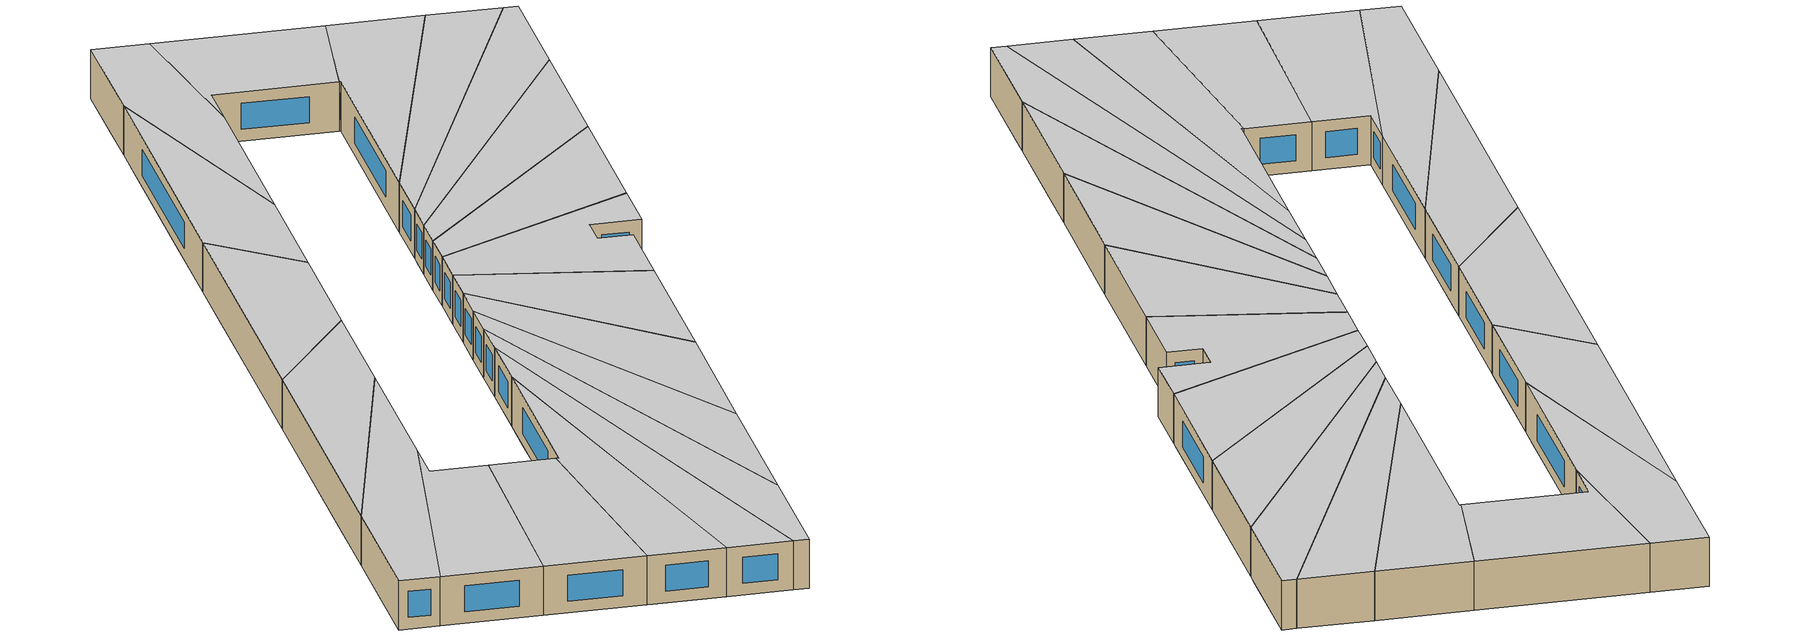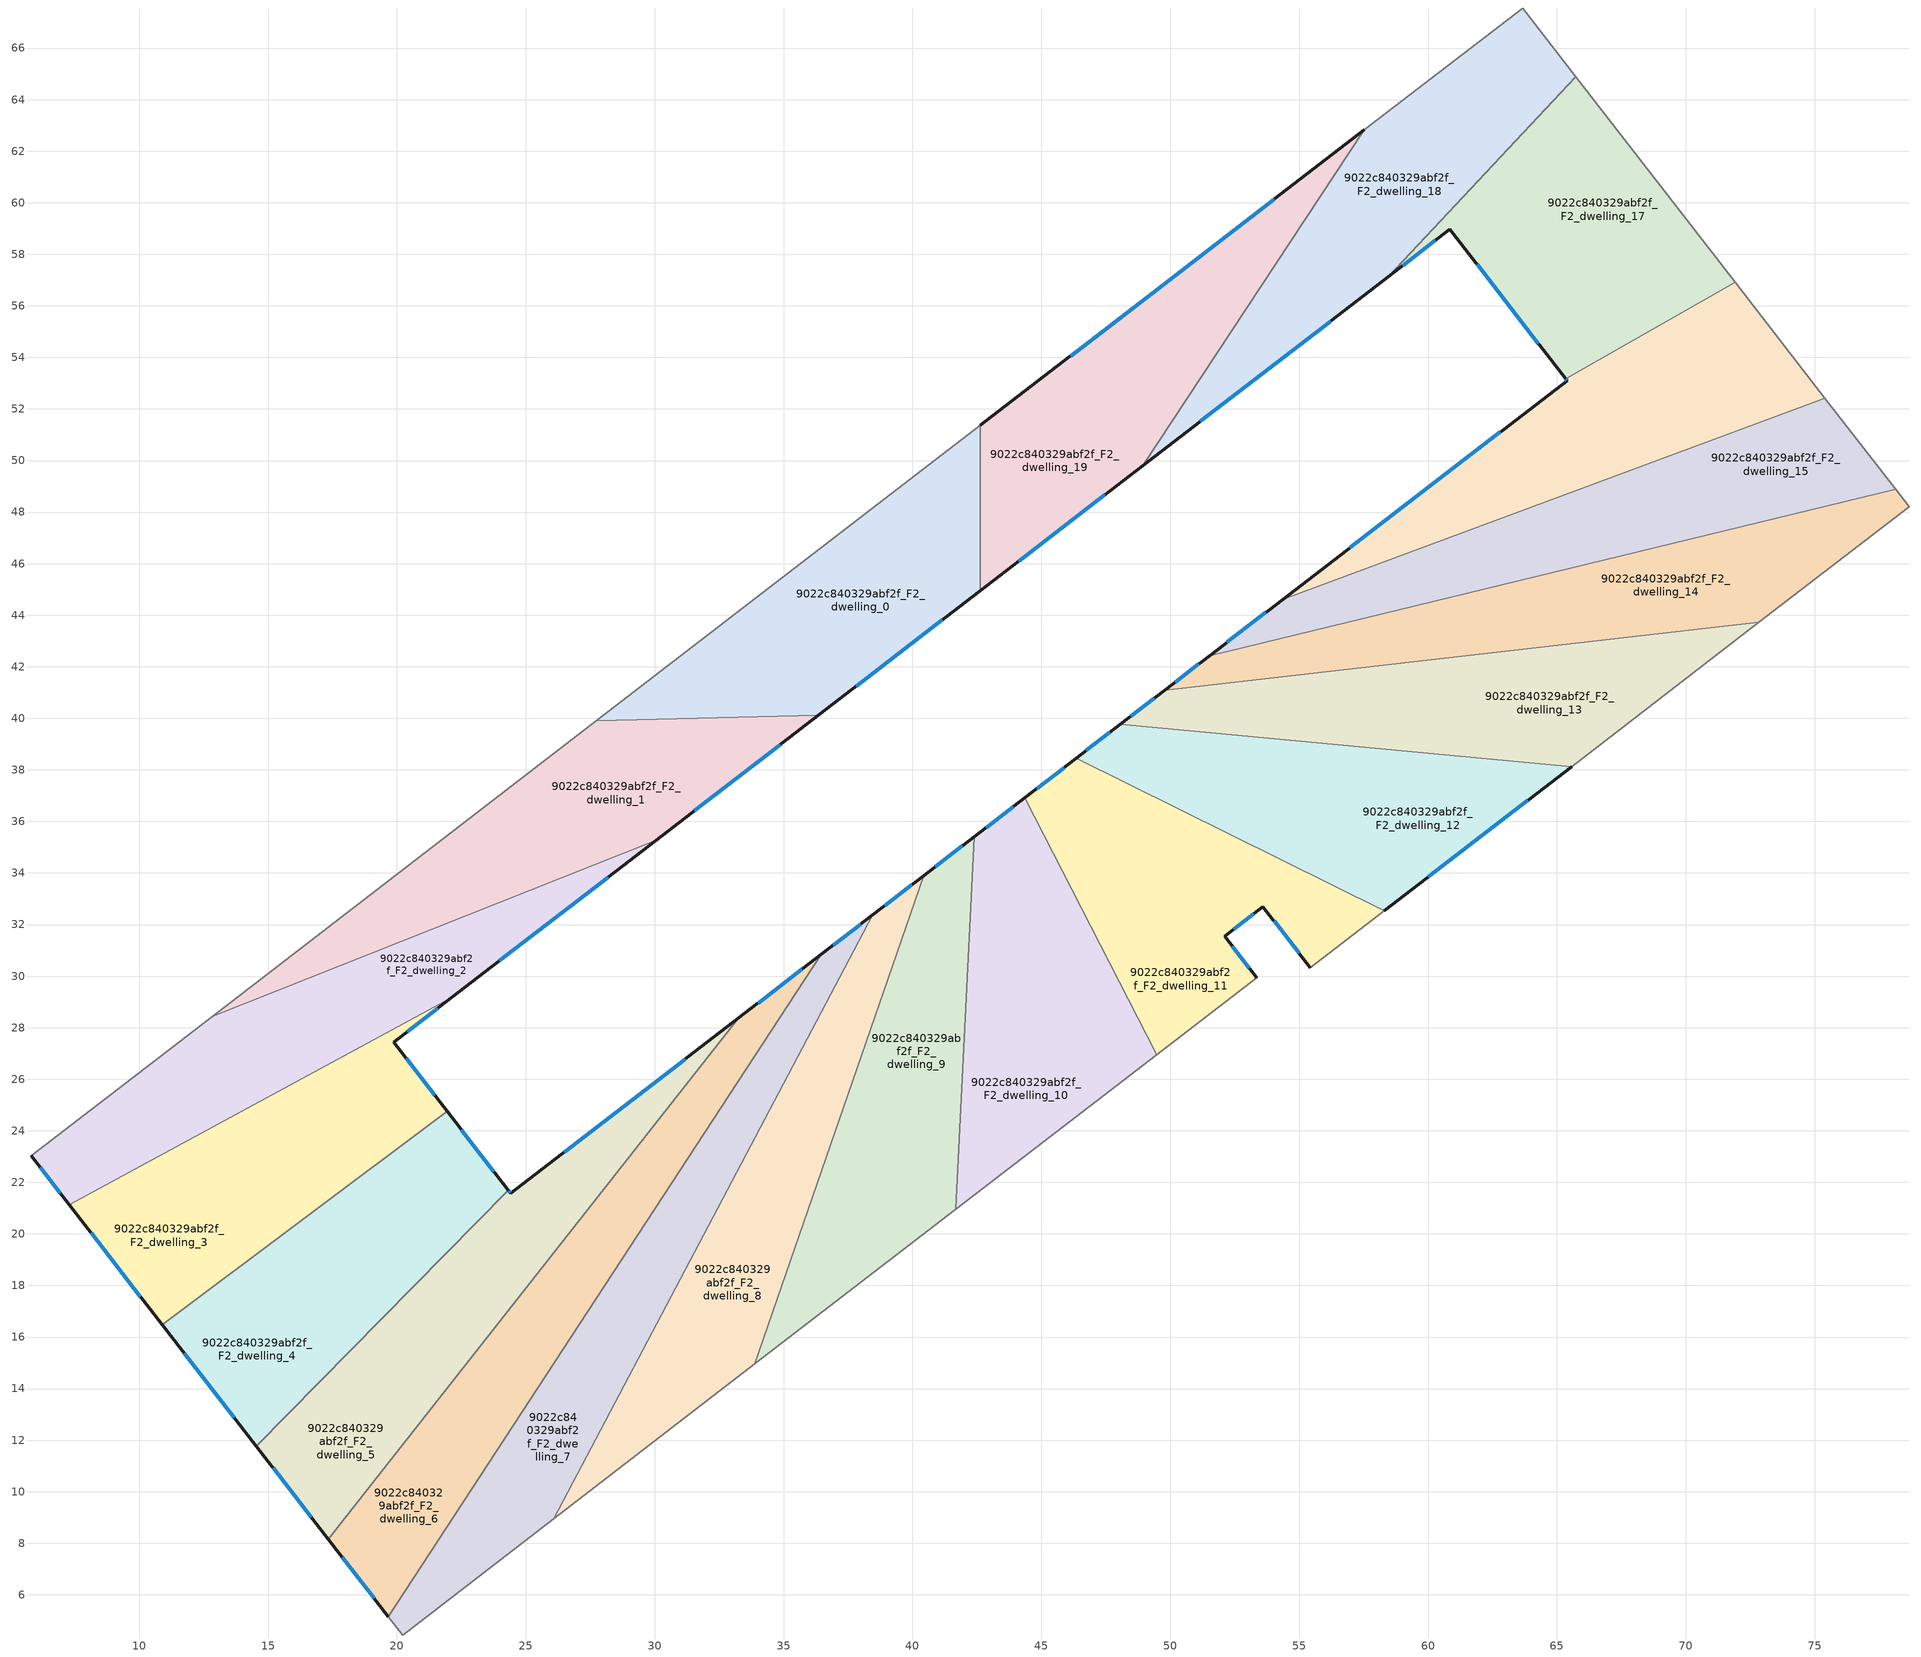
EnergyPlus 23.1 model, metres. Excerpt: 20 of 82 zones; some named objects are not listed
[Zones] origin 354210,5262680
9022c840329abf2f_F2_dwelling_0
 floor to 9022c840329abf2f_F1_dwelling_16 (EU_floor_Construction): 39.69,49.09 42.64,45.26 42.64,44.96 36.34,40.11 34.62,40.07 32.15,43.29 z6
 floor to 9022c840329abf2f_F1_dwelling_17 (EU_floor_Construction): 42.64,51.36 42.64,45.26 39.69,49.09 z6
 floor to 9022c840329abf2f_F1_dwelling_15 (EU_floor_Construction): 32.15,43.29 34.62,40.07 27.74,39.9 z6
 wall outside (EU_wall_Construction): 36.34,40.11 42.64,44.96 z6:9
 wall to 9022c840329abf2f_F2_dwelling_1 (EU_wall_Construction): 27.74,39.9 36.34,40.11 z6:9
 wall adiabatic (EU_wall_Construction): 42.64,51.36 27.74,39.9 z6:9
 wall to 9022c840329abf2f_F2_dwelling_19 (EU_wall_Construction): 42.64,44.96 42.64,51.36 z6:9
 window (EU_Window_Construction): 37.82,41.25 41.16,43.82 z6.7:8.3
 ceiling to 9022c840329abf2f_F3_dwelling_0 (EU_floor_Construction): 42.64,44.96 42.64,51.36 27.74,39.9 36.34,40.11 z9
9022c840329abf2f_F2_dwelling_1
 floor to 9022c840329abf2f_F1_dwelling_15 (EU_floor_Construction): 34.62,40.07 35.24,39.26 30.05,35.27 27.18,34.13 24.6,37.48 27.74,39.9 z6
 floor to 9022c840329abf2f_F1_dwelling_16 (EU_floor_Construction): 36.34,40.11 35.24,39.26 34.62,40.07 z6
 floor to 9022c840329abf2f_F1_dwelling_14 (EU_floor_Construction): 24.6,37.48 27.18,34.13 17.99,30.48 17.07,31.68 z6
 floor to 9022c840329abf2f_F1_dwelling_13 (EU_floor_Construction): 17.07,31.68 17.99,30.48 13.31,28.62 13.23,28.73 z6
 floor to 9022c840329abf2f_F1_dwelling_12 (EU_floor_Construction): 13.23,28.73 13.31,28.62 12.85,28.43 z6
 wall outside (EU_wall_Construction): 30.05,35.27 36.34,40.11 z6:9
 wall to 9022c840329abf2f_F2_dwelling_2 (EU_wall_Construction): 12.85,28.43 30.05,35.27 z6:9
 wall adiabatic (EU_wall_Construction): 27.74,39.9 12.85,28.43 z6:9
 window (EU_Window_Construction): 31.53,36.41 34.87,38.98 z6.7:8.3
 ceiling to 9022c840329abf2f_F3_dwelling_1 (EU_floor_Construction): 30.05,35.27 36.34,40.11 27.74,39.9 12.85,28.43 z9
9022c840329abf2f_F2_dwelling_10
 floor to 9022c840329abf2f_F1_dwelling_4 (EU_floor_Construction): 42.24,32.24 47.49,25.42 42.03,21.23 41.72,21.64 z6
 floor to 9022c840329abf2f_F1_dwelling_5 (EU_floor_Construction): 45.32,35.06 49.48,26.96 47.49,25.42 42.24,32.24 42.26,32.71 z6
 floor to 9022c840329abf2f_F1_dwelling_3 (EU_floor_Construction): 41.72,21.64 42.03,21.23 41.68,20.96 z6; 44.36,36.92 45.32,35.06 42.26,32.71 42.4,35.4 z6
 wall outside (EU_wall_Construction): 44.36,36.92 42.4,35.4 z6:9
 wall to 9022c840329abf2f_F2_dwelling_11 (EU_wall_Construction): 49.48,26.96 44.36,36.92 z6:9
 wall adiabatic (EU_wall_Construction): 41.68,20.96 49.48,26.96 z6:9
 wall to 9022c840329abf2f_F2_dwelling_9 (EU_wall_Construction): 42.4,35.4 41.68,20.96 z6:9
 window (EU_Window_Construction): 43.9,36.56 42.86,35.76 z6.7:8.3
 ceiling to 9022c840329abf2f_F3_dwelling_10 (EU_floor_Construction): 49.48,26.96 44.36,36.92 42.4,35.4 41.68,20.96 z9
9022c840329abf2f_F2_dwelling_11
 floor to 9022c840329abf2f_F1_dwelling_5 (EU_floor_Construction): 52.1,31.55 53.35,29.94 49.48,26.96 45.32,35.06 47.47,36.72 51.7,31.23 z6
 floor to 9022c840329abf2f_F1_dwelling_3 (EU_floor_Construction): 48.39,37.43 45.32,35.06 44.36,36.92 46.34,38.44 z6
 floor to 9022c840329abf2f_F1_dwelling_6 (EU_floor_Construction): 58.3,32.54 55.43,30.33 53.6,32.7 51.7,31.23 47.47,36.72 48.39,37.43 z6
 wall outside (EU_wall_Construction): 53.35,29.94 52.1,31.55 53.6,32.7 55.43,30.33 / 46.34,38.44 44.36,36.92 z6:9
 wall adiabatic (EU_wall_Construction): 49.48,26.96 53.35,29.94 / 55.43,30.33 58.3,32.54 z6:9
 wall to 9022c840329abf2f_F2_dwelling_12 (EU_wall_Construction): 58.3,32.54 46.34,38.44 z6:9
 window (EU_Window_Construction): 52.46,31.82 53.25,32.43 / 53.06,30.31 52.4,31.17 / 45.88,38.08 44.83,37.28 / 54.03,32.14 55,30.89 z6.7:8.3
 ceiling to 9022c840329abf2f_F3_dwelling_11 (EU_floor_Construction): 55.43,30.33 58.3,32.54 46.34,38.44 44.36,36.92 49.48,26.96 53.35,29.94 52.1,31.55 53.6,32.7 z9
9022c840329abf2f_F2_dwelling_12
 floor adiabatic (EU_floor_Construction): 62.66,38.4 63.87,36.82 58.94,33.03 54.2,39.19 z6
 floor to 9022c840329abf2f_F1_dwelling_6 (EU_floor_Construction): 54.2,39.19 58.94,33.03 58.3,32.54 48.39,37.43 51.06,39.48 z6
 floor to 9022c840329abf2f_F1_dwelling_8 (EU_floor_Construction): 65.57,38.13 63.87,36.82 62.66,38.4 z6
 floor to 9022c840329abf2f_F1_dwelling_3 (EU_floor_Construction): 51.06,39.48 48.39,37.43 46.34,38.44 48.06,39.76 z6
 wall outside (EU_wall_Construction): 48.06,39.76 46.34,38.44 / 58.3,32.54 65.57,38.13 z6:9
 wall to 9022c840329abf2f_F2_dwelling_13 (EU_wall_Construction): 65.57,38.13 48.06,39.76 z6:9
 window (EU_Window_Construction): 47.66,39.45 46.75,38.75 / 60.01,33.85 63.86,36.82 z6.7:8.3
 ceiling to 9022c840329abf2f_F3_dwelling_12 (EU_floor_Construction): 65.57,38.13 48.06,39.76 46.34,38.44 58.3,32.54 z9
9022c840329abf2f_F2_dwelling_13
 floor to 9022c840329abf2f_F1_dwelling_8 (EU_floor_Construction): 66.93,43.04 68.8,40.61 65.57,38.13 62.66,38.4 59.71,42.22 z6
 floor to 9022c840329abf2f_F1_dwelling_9 (EU_floor_Construction): 72.83,43.72 68.8,40.61 66.93,43.04 z6
 floor to 9022c840329abf2f_F1_dwelling_19 (EU_floor_Construction): 53.73,41.54 51.97,40.18 51.15,41.24 z6
 floor to 9022c840329abf2f_F1_dwelling_6 (EU_floor_Construction): 52.89,40.89 54.2,39.19 51.06,39.48 z6
 floor to 9022c840329abf2f_F1_dwelling_7 (EU_floor_Construction): 59.71,42.22 62.66,38.4 54.2,39.19 52.89,40.89 53.73,41.54 z6
 floor adiabatic (EU_floor_Construction): 51.15,41.24 51.97,40.18 51.06,39.48 48.06,39.76 49.78,41.09 z6
 wall outside (EU_wall_Construction): 49.78,41.09 48.06,39.76 z6:9
 wall to 9022c840329abf2f_F2_dwelling_14 (EU_wall_Construction): 72.84,43.72 49.78,41.09 z6:9
 wall adiabatic (EU_wall_Construction): 65.57,38.13 72.84,43.72 z6:9
 window (EU_Window_Construction): 49.38,40.78 48.47,40.08 z6.7:8.3
 ceiling to 9022c840329abf2f_F3_dwelling_13 (EU_floor_Construction): 72.84,43.72 49.78,41.09 48.06,39.76 65.57,38.13 z9
9022c840329abf2f_F2_dwelling_14
 floor to 9022c840329abf2f_F1_dwelling_9 (EU_floor_Construction): 71.51,47.27 73.72,44.4 72.83,43.72 66.93,43.04 64.9,45.67 z6
 floor to 9022c840329abf2f_F1_dwelling_10 (EU_floor_Construction): 78.13,48.88 78.66,48.2 73.72,44.4 71.51,47.27 z6
 floor to 9022c840329abf2f_F1_dwelling_8 (EU_floor_Construction): 64.9,45.67 66.93,43.04 59.71,42.22 58.29,44.07 z6
 floor to 9022c840329abf2f_F1_dwelling_19 (EU_floor_Construction): 56.43,43.62 53.73,41.54 51.15,41.24 50.72,41.81 51.52,42.43 z6
 floor to 9022c840329abf2f_F1_dwelling_7 (EU_floor_Construction): 58.29,44.07 59.71,42.22 53.73,41.54 56.43,43.62 z6
 floor adiabatic (EU_floor_Construction): 50.72,41.81 51.15,41.24 49.78,41.09 z6
 wall outside (EU_wall_Construction): 51.52,42.43 49.78,41.09 z6:9
 wall to 9022c840329abf2f_F2_dwelling_15 (EU_wall_Construction): 78.14,48.88 51.52,42.43 z6:9
 wall adiabatic (EU_wall_Construction): 72.84,43.72 78.66,48.2 78.14,48.88 z6:9
 window (EU_Window_Construction): 51.11,42.11 50.19,41.4 z6.7:8.3
 ceiling to 9022c840329abf2f_F3_dwelling_14 (EU_floor_Construction): 72.84,43.72 78.66,48.2 78.14,48.88 51.52,42.43 49.78,41.09 z9
9022c840329abf2f_F2_dwelling_15
 floor to 9022c840329abf2f_F1_dwelling_10 (EU_floor_Construction): 75.4,52.41 78.13,48.88 71.51,47.27 69.3,50.15 z6
 floor to 9022c840329abf2f_F1_dwelling_9 (EU_floor_Construction): 69.3,50.15 71.51,47.27 64.9,45.67 63.2,47.89 z6
 floor to 9022c840329abf2f_F1_dwelling_8 (EU_floor_Construction): 63.2,47.89 64.9,45.67 58.29,44.07 57.82,44.68 60.86,47.03 z6
 floor to 9022c840329abf2f_F1_dwelling_19 (EU_floor_Construction): 60.86,47.03 56.43,43.62 51.52,42.43 54.38,44.62 z6
 floor adiabatic (EU_floor_Construction): 57.82,44.68 58.29,44.07 56.43,43.62 z6
 wall outside (EU_wall_Construction): 54.38,44.62 51.52,42.43 z6:9
 wall to 9022c840329abf2f_F2_dwelling_16 (EU_wall_Construction): 75.4,52.41 54.38,44.62 z6:9
 wall adiabatic (EU_wall_Construction): 78.14,48.88 75.4,52.41 z6:9
 window (EU_Window_Construction): 53.71,44.11 52.19,42.94 z6.7:8.3
 ceiling to 9022c840329abf2f_F3_dwelling_15 (EU_floor_Construction): 78.14,48.88 75.4,52.41 54.38,44.62 51.52,42.43 z9
9022c840329abf2f_F2_dwelling_16
 floor to 9022c840329abf2f_F1_dwelling_19 (EU_floor_Construction): 67.8,54.58 68.87,53.19 60.86,47.03 54.38,44.62 65.39,53.1 65.33,53.17 z6
 floor to 9022c840329abf2f_F1_dwelling_10 (EU_floor_Construction): 72.58,56.05 75.4,52.41 69.3,50.15 67.67,52.27 z6
 floor to 9022c840329abf2f_F1_dwelling_9 (EU_floor_Construction): 67.67,52.27 69.3,50.15 63.2,47.89 62.74,48.48 z6
 floor to 9022c840329abf2f_F1_dwelling_20 (EU_floor_Construction): 71.91,56.91 72.58,56.05 68.87,53.19 67.8,54.58 z6
 floor to 9022c840329abf2f_F1_dwelling_8 (EU_floor_Construction): 62.74,48.48 63.2,47.89 60.86,47.03 z6
 wall outside (EU_wall_Construction): 65.33,53.17 65.39,53.1 54.38,44.62 z6:9
 wall to 9022c840329abf2f_F2_dwelling_17 (EU_wall_Construction): 71.91,56.91 65.33,53.17 z6:9
 wall adiabatic (EU_wall_Construction): 75.4,52.41 71.91,56.91 z6:9
 window (EU_Window_Construction): 62.81,51.11 56.96,46.61 / 65.35,53.16 65.38,53.12 z6.7:8.3
 ceiling to 9022c840329abf2f_F3_dwelling_16 (EU_floor_Construction): 75.4,52.41 71.91,56.91 65.33,53.17 65.39,53.1 54.38,44.62 z9
9022c840329abf2f_F2_dwelling_17
 floor to 9022c840329abf2f_F1_dwelling_20 (EU_floor_Construction): 65.73,64.89 71.91,56.91 67.8,54.58 62.51,61.46 z6
 floor to 9022c840329abf2f_F1_dwelling_19 (EU_floor_Construction): 62.51,61.46 67.8,54.58 65.33,53.17 60.84,58.97 58.46,57.14 z6
 wall outside (EU_wall_Construction): 58.45,57.13 60.84,58.97 65.33,53.17 z6:9
 wall to 9022c840329abf2f_F2_dwelling_18 (EU_wall_Construction): 65.73,64.89 58.45,57.13 z6:9
 wall adiabatic (EU_wall_Construction): 71.91,56.91 65.73,64.89 z6:9
 window (EU_Window_Construction): 61.9,57.61 64.28,54.54 / 59.01,57.56 60.28,58.54 z6.7:8.3
 ceiling to 9022c840329abf2f_F3_dwelling_17 (EU_floor_Construction): 71.91,56.91 65.73,64.89 58.45,57.13 60.84,58.97 65.33,53.17 z9
9022c840329abf2f_F2_dwelling_18
 floor to 9022c840329abf2f_F1_dwelling_18 (EU_floor_Construction): 55.51,59.76 57.88,56.69 50.33,50.88 49.96,51.36 z6
 floor to 9022c840329abf2f_F1_dwelling_19 (EU_floor_Construction): 59.99,64.72 62.51,61.46 58.46,57.14 57.88,56.69 55.51,59.76 57.53,62.83 z6
 floor to 9022c840329abf2f_F1_dwelling_17 (EU_floor_Construction): 49.96,51.36 50.33,50.88 48.93,49.8 z6
 floor to 9022c840329abf2f_F1_dwelling_20 (EU_floor_Construction): 63.67,67.55 65.73,64.89 62.51,61.46 59.99,64.72 z6
 wall outside (EU_wall_Construction): 48.93,49.8 58.45,57.13 z6:9
 wall to 9022c840329abf2f_F2_dwelling_19 (EU_wall_Construction): 57.53,62.83 48.93,49.8 z6:9
 wall adiabatic (EU_wall_Construction): 65.73,64.89 63.67,67.55 57.53,62.83 z6:9
 window (EU_Window_Construction): 51.16,51.52 56.22,55.41 z6.7:8.3
 ceiling to 9022c840329abf2f_F3_dwelling_18 (EU_floor_Construction): 58.45,57.13 65.73,64.89 63.67,67.55 57.53,62.83 48.93,49.8 z9
9022c840329abf2f_F2_dwelling_19
 floor to 9022c840329abf2f_F1_dwelling_17 (EU_floor_Construction): 47.23,54.9 49.96,51.36 48.93,49.8 42.78,45.07 42.64,45.26 42.64,51.36 z6
 floor to 9022c840329abf2f_F1_dwelling_16 (EU_floor_Construction): 42.64,45.26 42.78,45.07 42.64,44.96 z6
 floor to 9022c840329abf2f_F1_dwelling_18 (EU_floor_Construction): 54.78,60.71 55.51,59.76 49.96,51.36 47.23,54.9 z6
 floor to 9022c840329abf2f_F1_dwelling_19 (EU_floor_Construction): 57.53,62.83 55.51,59.76 54.78,60.71 z6
 wall outside (EU_wall_Construction): 42.64,44.96 48.93,49.8 / 57.53,62.83 42.64,51.36 z6:9
 window (EU_Window_Construction): 44.11,46.09 47.45,48.66 / 54.03,60.13 46.13,54.05 z6.7:8.3
 ceiling to 9022c840329abf2f_F3_dwelling_19 (EU_floor_Construction): 48.93,49.8 57.53,62.83 42.64,51.36 42.64,44.96 z9
9022c840329abf2f_F2_dwelling_2
 floor to 9022c840329abf2f_F1_dwelling_14 (EU_floor_Construction): 27.18,34.13 27.7,33.46 22.11,29.16 19.92,27.97 17.99,30.48 z6
 floor to 9022c840329abf2f_F1_dwelling_15 (EU_floor_Construction): 30.05,35.27 27.7,33.46 27.18,34.13 z6
 floor to 9022c840329abf2f_F1_dwelling_13 (EU_floor_Construction): 17.99,30.48 19.92,27.97 15.61,25.64 13.31,28.62 z6
 floor to 9022c840329abf2f_F1_dwelling_11 (EU_floor_Construction): 9.53,25.88 11.45,23.39 7.29,21.13 5.82,23.03 z6
 floor to 9022c840329abf2f_F1_dwelling_12 (EU_floor_Construction): 13.31,28.62 15.61,25.64 11.45,23.39 9.53,25.88 12.85,28.43 z6
 wall outside (EU_wall_Construction): 22.11,29.16 30.05,35.27 / 5.82,23.03 7.29,21.13 z6:9
 wall to 9022c840329abf2f_F2_dwelling_3 (EU_wall_Construction): 7.29,21.13 22.11,29.16 z6:9
 wall adiabatic (EU_wall_Construction): 12.85,28.43 5.82,23.03 z6:9
 window (EU_Window_Construction): 23.98,30.6 28.19,33.84 / 6.17,22.58 6.94,21.58 z6.7:8.3
 ceiling to 9022c840329abf2f_F3_dwelling_2 (EU_floor_Construction): 22.11,29.16 30.05,35.27 12.85,28.43 5.82,23.03 7.29,21.13 z9
9022c840329abf2f_F2_dwelling_3
 floor to 9022c840329abf2f_F1_dwelling_12 (EU_floor_Construction): 15.61,25.64 18.35,22.07 14.62,19.27 11.45,23.39 z6
 floor to 9022c840329abf2f_F1_dwelling_11 (EU_floor_Construction): 11.45,23.39 14.62,19.27 10.9,16.47 7.29,21.13 z6
 floor to 9022c840329abf2f_F1_dwelling_14 (EU_floor_Construction): 22.11,29.16 20.16,27.66 19.92,27.97 z6
 floor to 9022c840329abf2f_F1_dwelling_13 (EU_floor_Construction): 20.16,27.66 19.87,27.43 21.95,24.76 18.35,22.07 15.61,25.64 19.92,27.97 z6
 wall outside (EU_wall_Construction): 21.95,24.76 19.87,27.43 22.11,29.16 / 7.29,21.13 10.9,16.47 z6:9
 wall to 9022c840329abf2f_F2_dwelling_4 (EU_wall_Construction): 10.9,16.47 21.95,24.76 z6:9
 window (EU_Window_Construction): 20.4,27.84 21.59,28.75 / 21.46,25.39 20.36,26.81 / 8.13,20.04 10.05,17.57 z6.7:8.3
 ceiling to 9022c840329abf2f_F3_dwelling_3 (EU_floor_Construction): 21.95,24.76 19.87,27.43 22.11,29.16 7.29,21.13 10.9,16.47 z9
9022c840329abf2f_F2_dwelling_4
 floor to 9022c840329abf2f_F1_dwelling_11 (EU_floor_Construction): 14.62,19.27 17.83,15.11 14.54,11.77 10.9,16.47 z6
 floor to 9022c840329abf2f_F1_dwelling_12 (EU_floor_Construction): 18.35,22.07 21.13,18.46 17.83,15.11 14.62,19.27 z6
 floor to 9022c840329abf2f_F1_dwelling_13 (EU_floor_Construction): 21.95,24.76 24.32,21.7 21.13,18.46 18.35,22.07 z6
 wall outside (EU_wall_Construction): 24.32,21.7 21.95,24.76 / 10.9,16.47 14.54,11.77 z6:9
 wall to 9022c840329abf2f_F2_dwelling_5 (EU_wall_Construction): 14.54,11.77 24.32,21.7 z6:9
 window (EU_Window_Construction): 23.76,22.42 22.5,24.04 / 11.75,15.37 13.68,12.88 z6.7:8.3
 ceiling to 9022c840329abf2f_F3_dwelling_4 (EU_floor_Construction): 14.54,11.77 24.32,21.7 21.95,24.76 10.9,16.47 z9
9022c840329abf2f_F2_dwelling_5
 floor to 9022c840329abf2f_F1_dwelling_13 (EU_floor_Construction): 29.32,25.34 30.09,24.35 28.07,21.79 22.1,17.2 21.13,18.46 24.32,21.7 24.42,21.57 z6
 floor to 9022c840329abf2f_F1_dwelling_0 (EU_floor_Construction): 20.2,15.73 21.73,13.74 17.34,8.16 14.73,11.52 z6
 floor to 9022c840329abf2f_F1_dwelling_2 (EU_floor_Construction): 31.13,26.73 31.54,26.19 30.09,24.35 29.32,25.34 z6; 28.07,21.79 26.13,19.32 25.66,19.93 z6
 floor to 9022c840329abf2f_F1_dwelling_11 (EU_floor_Construction): 17.83,15.11 18.41,14.35 14.73,11.52 14.54,11.77 z6
 floor to 9022c840329abf2f_F1_dwelling_1 (EU_floor_Construction): 25.66,19.93 26.13,19.32 21.73,13.74 20.2,15.73 z6
 floor to 9022c840329abf2f_F1_dwelling_3 (EU_floor_Construction): 33.26,28.37 31.54,26.19 31.13,26.73 z6
 floor to 9022c840329abf2f_F1_dwelling_12 (EU_floor_Construction): 21.13,18.46 22.1,17.2 18.41,14.35 17.83,15.11 z6
 wall outside (EU_wall_Construction): 33.26,28.38 24.42,21.57 24.32,21.7 / 14.54,11.77 17.34,8.16 z6:9
 wall to 9022c840329abf2f_F2_dwelling_6 (EU_wall_Construction): 17.34,8.16 33.26,28.38 z6:9
 window (EU_Window_Construction): 24.4,21.6 24.35,21.67 / 31.19,26.78 26.5,23.17 / 15.2,10.92 16.68,9.01 z6.7:8.3
 ceiling to 9022c840329abf2f_F3_dwelling_5 (EU_floor_Construction): 17.34,8.16 33.26,28.38 24.42,21.57 24.32,21.7 14.54,11.77 z9
9022c840329abf2f_F2_dwelling_6
 floor to 9022c840329abf2f_F1_dwelling_0 (EU_floor_Construction): 21.73,13.74 23.65,11.25 19.66,5.16 17.34,8.16 z6
 floor to 9022c840329abf2f_F1_dwelling_1 (EU_floor_Construction): 26.13,19.32 27.64,17.35 23.65,11.25 21.73,13.74 z6
 floor to 9022c840329abf2f_F1_dwelling_2 (EU_floor_Construction): 31.54,26.19 32.56,24.87 27.64,17.35 26.13,19.32 28.07,21.79 30.58,23.72 30.09,24.35 z6
 floor to 9022c840329abf2f_F1_dwelling_3 (EU_floor_Construction): 36.46,30.84 32.56,24.87 31.54,26.19 33.26,28.37 z6
 floor to 9022c840329abf2f_F1_dwelling_13 (EU_floor_Construction): 30.09,24.35 30.58,23.72 28.07,21.79 z6
 wall outside (EU_wall_Construction): 36.47,30.84 33.26,28.38 / 17.34,8.16 19.66,5.16 z6:9
 wall to 9022c840329abf2f_F2_dwelling_7 (EU_wall_Construction): 19.66,5.16 36.47,30.84 z6:9
 window (EU_Window_Construction): 35.71,30.26 34.01,28.96 / 17.88,7.46 19.12,5.86 z6.7:8.3
 ceiling to 9022c840329abf2f_F3_dwelling_6 (EU_floor_Construction): 19.66,5.16 36.47,30.84 33.26,28.38 17.34,8.16 z9
9022c840329abf2f_F2_dwelling_7
 floor to 9022c840329abf2f_F1_dwelling_1 (EU_floor_Construction): 27.64,17.35 29.35,15.13 26.09,8.96 25.66,8.63 23.65,11.25 z6
 floor to 9022c840329abf2f_F1_dwelling_0 (EU_floor_Construction): 23.65,11.25 25.66,8.63 20.22,4.44 19.66,5.16 z6
 floor to 9022c840329abf2f_F1_dwelling_2 (EU_floor_Construction): 32.56,24.87 33.71,23.38 29.35,15.13 27.64,17.35 z6
 floor to 9022c840329abf2f_F1_dwelling_3 (EU_floor_Construction): 38.46,32.38 33.71,23.38 32.56,24.87 36.46,30.84 z6
 wall outside (EU_wall_Construction): 38.47,32.38 36.47,30.84 z6:9
 wall to 9022c840329abf2f_F2_dwelling_8 (EU_wall_Construction): 26.09,8.96 38.47,32.38 z6:9
 wall adiabatic (EU_wall_Construction): 19.66,5.16 20.22,4.44 26.09,8.96 z6:9
 window (EU_Window_Construction): 38,32.02 36.93,31.2 z6.7:8.3
 ceiling to 9022c840329abf2f_F3_dwelling_7 (EU_floor_Construction): 26.09,8.96 38.47,32.38 36.47,30.84 19.66,5.16 20.22,4.44 z9
9022c840329abf2f_F2_dwelling_8
 floor to 9022c840329abf2f_F1_dwelling_2 (EU_floor_Construction): 33.71,23.38 35.84,20.61 33.89,14.96 31.12,12.83 29.35,15.13 z6
 floor to 9022c840329abf2f_F1_dwelling_1 (EU_floor_Construction): 29.35,15.13 31.12,12.83 26.09,8.96 z6
 floor to 9022c840329abf2f_F1_dwelling_3 (EU_floor_Construction): 40.43,33.89 39.21,30.36 36.57,28.33 37.91,26.59 35.84,20.61 33.71,23.38 38.46,32.38 z6
 floor to 9022c840329abf2f_F1_dwelling_4 (EU_floor_Construction): 39.21,30.36 37.91,26.59 36.57,28.33 z6
 wall outside (EU_wall_Construction): 40.43,33.89 38.47,32.38 z6:9
 wall to 9022c840329abf2f_F2_dwelling_9 (EU_wall_Construction): 33.89,14.96 40.43,33.89 z6:9
 wall adiabatic (EU_wall_Construction): 26.09,8.96 33.89,14.96 z6:9
 window (EU_Window_Construction): 39.97,33.54 38.93,32.73 z6.7:8.3
 ceiling to 9022c840329abf2f_F3_dwelling_8 (EU_floor_Construction): 33.89,14.96 40.43,33.89 38.47,32.38 26.09,8.96 z9
9022c840329abf2f_F2_dwelling_9
 floor to 9022c840329abf2f_F1_dwelling_3 (EU_floor_Construction): 42.4,35.4 42.26,32.71 39.21,30.36 40.43,33.89 z6; 37.91,26.59 41.72,21.64 41.68,20.96 37.85,18 35.84,20.61 z6
 floor to 9022c840329abf2f_F1_dwelling_4 (EU_floor_Construction): 42.02,32.53 42.24,32.24 41.72,21.64 37.91,26.59 39.21,30.36 z6
 floor to 9022c840329abf2f_F1_dwelling_2 (EU_floor_Construction): 35.84,20.61 37.85,18 33.89,14.96 z6
 floor to 9022c840329abf2f_F1_dwelling_5 (EU_floor_Construction): 42.26,32.71 42.24,32.24 42.02,32.53 z6
 wall outside (EU_wall_Construction): 42.4,35.4 40.43,33.89 z6:9
 wall adiabatic (EU_wall_Construction): 33.89,14.96 41.68,20.96 z6:9
 window (EU_Window_Construction): 41.93,35.05 40.89,34.25 z6.7:8.3
 ceiling to 9022c840329abf2f_F3_dwelling_9 (EU_floor_Construction): 41.68,20.96 42.4,35.4 40.43,33.89 33.89,14.96 z9
[Building]
EU S2 Campaign: North Axis=0; Terrain=City; Solar Distribution=FullExterior
[Site:Location]
Budapest.Ferenc.Liszt.Intl.AP: Latitude=47.437; Longitude=19.256; Time Zone=1; Elevation=185
[SizingPeriod:WeatherFileDays]
AnnualSizingPeriod: Begin Month=1; Begin Day of Month=1; End Month=12; End Day of Month=31; Day of Week for Start Day=Monday; Use Weather File Daylight Saving Period=No; Use Weather File Rain and Snow Indicators=No
[MATERIAL]
EU_InternalMass_Material: Roughness=MediumRough; Thickness=0.1; Conductivity=1; Density=1800; Specific Heat=900; Thermal Absorptance=0.9; Solar Absorptance=0.7; Visible Absorptance=0.7
[MATERIAL:NOMASS] Roughness=MediumRough; Thermal Absorptance=0.9; Solar Absorptance=0.7; Visible Absorptance=0.7
Name | Thermal Resistance
EU_wall_NoMass | 0.832559
EU_floor_NoMass | 0.872794
[WINDOWMATERIAL:SIMPLEGLAZINGSYSTEM]
EU_Window_SimpleGlazing: UFactor=2.79869; Solar Heat Gain Coefficient=0.75; Visible Transmittance=0.75
[CONSTRUCTION]
EU_wall_Construction: EU_wall_NoMass
EU_floor_Construction: EU_floor_NoMass
EU_Window_Construction: EU_Window_SimpleGlazing
EU_InternalMass_Construction: EU_InternalMass_Material
[ZONE] Type=1; Multiplier=1; Ceiling Height=autocalculate; Floor Area=autocalculate; Part of Total Floor Area=Yes
Name | Volume
9022c840329abf2f_F2_dwelling_0 | 203.552
9022c840329abf2f_F2_dwelling_1 | 203.499
9022c840329abf2f_F2_dwelling_10 | 203.553
9022c840329abf2f_F2_dwelling_11 | 203.53
9022c840329abf2f_F2_dwelling_12 | 203.544
9022c840329abf2f_F2_dwelling_13 | 203.55
9022c840329abf2f_F2_dwelling_14; 9022c840329abf2f_F2_dwelling_18 | 203.559
9022c840329abf2f_F2_dwelling_15 | 203.525
9022c840329abf2f_F2_dwelling_16 | 203.548
9022c840329abf2f_F2_dwelling_17 | 203.541
9022c840329abf2f_F2_dwelling_19 | 203.522
9022c840329abf2f_F2_dwelling_2 | 203.6
9022c840329abf2f_F2_dwelling_3 | 203.529
9022c840329abf2f_F2_dwelling_4 | 203.547
9022c840329abf2f_F2_dwelling_5 | 203.515
9022c840329abf2f_F2_dwelling_6 | 203.583
9022c840329abf2f_F2_dwelling_7 | 203.545
9022c840329abf2f_F2_dwelling_8 | 203.492
9022c840329abf2f_F2_dwelling_9 | 203.574
[INTERNALMASS] Construction=EU_InternalMass_Construction
Name | Zone or ZoneList | Surface Area
9022c840329abf2f_F2_dwelling_0_EU_InternalMass | 9022c840329abf2f_F2_dwelling_0 | 67.8508
9022c840329abf2f_F2_dwelling_1_EU_InternalMass | 9022c840329abf2f_F2_dwelling_1 | 67.8331
9022c840329abf2f_F2_dwelling_2_EU_InternalMass | 9022c840329abf2f_F2_dwelling_2 | 67.8666
9022c840329abf2f_F2_dwelling_3_EU_InternalMass | 9022c840329abf2f_F2_dwelling_3 | 67.843
9022c840329abf2f_F2_dwelling_4_EU_InternalMass | 9022c840329abf2f_F2_dwelling_4 | 67.8489
9022c840329abf2f_F2_dwelling_5_EU_InternalMass | 9022c840329abf2f_F2_dwelling_5 | 67.8385
9022c840329abf2f_F2_dwelling_6_EU_InternalMass | 9022c840329abf2f_F2_dwelling_6 | 67.8609
9022c840329abf2f_F2_dwelling_7_EU_InternalMass | 9022c840329abf2f_F2_dwelling_7 | 67.8484
9022c840329abf2f_F2_dwelling_8_EU_InternalMass | 9022c840329abf2f_F2_dwelling_8 | 67.8309
9022c840329abf2f_F2_dwelling_9_EU_InternalMass | 9022c840329abf2f_F2_dwelling_9 | 67.8581
9022c840329abf2f_F2_dwelling_10_EU_InternalMass | 9022c840329abf2f_F2_dwelling_10 | 67.8513
9022c840329abf2f_F2_dwelling_11_EU_InternalMass | 9022c840329abf2f_F2_dwelling_11 | 67.8433
9022c840329abf2f_F2_dwelling_12_EU_InternalMass | 9022c840329abf2f_F2_dwelling_12 | 67.8481
9022c840329abf2f_F2_dwelling_13_EU_InternalMass | 9022c840329abf2f_F2_dwelling_13 | 67.8497
9022c840329abf2f_F2_dwelling_14_EU_InternalMass | 9022c840329abf2f_F2_dwelling_14 | 67.8532
9022c840329abf2f_F2_dwelling_15_EU_InternalMass | 9022c840329abf2f_F2_dwelling_15 | 67.8416
9022c840329abf2f_F2_dwelling_16_EU_InternalMass | 9022c840329abf2f_F2_dwelling_16 | 67.8495
9022c840329abf2f_F2_dwelling_17_EU_InternalMass | 9022c840329abf2f_F2_dwelling_17 | 67.847
9022c840329abf2f_F2_dwelling_18_EU_InternalMass | 9022c840329abf2f_F2_dwelling_18 | 67.8529
9022c840329abf2f_F2_dwelling_19_EU_InternalMass | 9022c840329abf2f_F2_dwelling_19 | 67.8406
[OTHEREQUIPMENT] Fuel Type=Electricity; Design Level Calculation Method=Watts/Area; Power per Zone Floor Area=1; Fraction Latent=0; Fraction Radiant=0; Fraction Lost=0; Carbon Dioxide Generation Rate=0; EndUse Subcategory=EU_Step8_InternalGains
Name | Zone or ZoneList or Space or SpaceList | Schedule
EU_Step8_InternalGain_9022c840329abf2f_F2_dwelling_0_f000 | 9022c840329abf2f_F2_dwelling_0 | EU_Step8_GainSchedule_9022c840329abf2f_F2_dwelling_0_f000
EU_Step8_InternalGain_9022c840329abf2f_F2_dwelling_1_f000 | 9022c840329abf2f_F2_dwelling_1 | EU_Step8_GainSchedule_9022c840329abf2f_F2_dwelling_1_f000
EU_Step8_InternalGain_9022c840329abf2f_F2_dwelling_2_f000 | 9022c840329abf2f_F2_dwelling_2 | EU_Step8_GainSchedule_9022c840329abf2f_F2_dwelling_2_f000
EU_Step8_InternalGain_9022c840329abf2f_F2_dwelling_3_f000 | 9022c840329abf2f_F2_dwelling_3 | EU_Step8_GainSchedule_9022c840329abf2f_F2_dwelling_3_f000
EU_Step8_InternalGain_9022c840329abf2f_F2_dwelling_4_f000 | 9022c840329abf2f_F2_dwelling_4 | EU_Step8_GainSchedule_9022c840329abf2f_F2_dwelling_4_f000
EU_Step8_InternalGain_9022c840329abf2f_F2_dwelling_5_f000 | 9022c840329abf2f_F2_dwelling_5 | EU_Step8_GainSchedule_9022c840329abf2f_F2_dwelling_5_f000
EU_Step8_InternalGain_9022c840329abf2f_F2_dwelling_6_f000 | 9022c840329abf2f_F2_dwelling_6 | EU_Step8_GainSchedule_9022c840329abf2f_F2_dwelling_6_f000
EU_Step8_InternalGain_9022c840329abf2f_F2_dwelling_7_f000 | 9022c840329abf2f_F2_dwelling_7 | EU_Step8_GainSchedule_9022c840329abf2f_F2_dwelling_7_f000
EU_Step8_InternalGain_9022c840329abf2f_F2_dwelling_8_f000 | 9022c840329abf2f_F2_dwelling_8 | EU_Step8_GainSchedule_9022c840329abf2f_F2_dwelling_8_f000
EU_Step8_InternalGain_9022c840329abf2f_F2_dwelling_9_f000 | 9022c840329abf2f_F2_dwelling_9 | EU_Step8_GainSchedule_9022c840329abf2f_F2_dwelling_9_f000
EU_Step8_InternalGain_9022c840329abf2f_F2_dwelling_10_f000 | 9022c840329abf2f_F2_dwelling_10 | EU_Step8_GainSchedule_9022c840329abf2f_F2_dwelling_10_f000
EU_Step8_InternalGain_9022c840329abf2f_F2_dwelling_11_f000 | 9022c840329abf2f_F2_dwelling_11 | EU_Step8_GainSchedule_9022c840329abf2f_F2_dwelling_11_f000
EU_Step8_InternalGain_9022c840329abf2f_F2_dwelling_12_f000 | 9022c840329abf2f_F2_dwelling_12 | EU_Step8_GainSchedule_9022c840329abf2f_F2_dwelling_12_f000
EU_Step8_InternalGain_9022c840329abf2f_F2_dwelling_13_f000 | 9022c840329abf2f_F2_dwelling_13 | EU_Step8_GainSchedule_9022c840329abf2f_F2_dwelling_13_f000
EU_Step8_InternalGain_9022c840329abf2f_F2_dwelling_14_f000 | 9022c840329abf2f_F2_dwelling_14 | EU_Step8_GainSchedule_9022c840329abf2f_F2_dwelling_14_f000
EU_Step8_InternalGain_9022c840329abf2f_F2_dwelling_15_f000 | 9022c840329abf2f_F2_dwelling_15 | EU_Step8_GainSchedule_9022c840329abf2f_F2_dwelling_15_f000
EU_Step8_InternalGain_9022c840329abf2f_F2_dwelling_16_f000 | 9022c840329abf2f_F2_dwelling_16 | EU_Step8_GainSchedule_9022c840329abf2f_F2_dwelling_16_f000
EU_Step8_InternalGain_9022c840329abf2f_F2_dwelling_17_f000 | 9022c840329abf2f_F2_dwelling_17 | EU_Step8_GainSchedule_9022c840329abf2f_F2_dwelling_17_f000
EU_Step8_InternalGain_9022c840329abf2f_F2_dwelling_18_f000 | 9022c840329abf2f_F2_dwelling_18 | EU_Step8_GainSchedule_9022c840329abf2f_F2_dwelling_18_f000
EU_Step8_InternalGain_9022c840329abf2f_F2_dwelling_19_f000 | 9022c840329abf2f_F2_dwelling_19 | EU_Step8_GainSchedule_9022c840329abf2f_F2_dwelling_19_f000
[ZONEVENTILATION:DESIGNFLOWRATE] Schedule=EU_AlwaysOn; Design Flow Rate Calculation Method=AirChanges/Hour; Air Changes per Hour=0.475469; Ventilation Type=Natural; Fan Pressure Rise=0; Fan Total Efficiency=1; Constant Term Coefficient=1; Temperature Term Coefficient=0; Velocity Term Coefficient=0; Velocity Squared Term Coefficient=0; Minimum Indoor Temperature=-100; Maximum Indoor Temperature=100; Delta Temperature=-100; Minimum Outdoor Temperature=-100; Maximum Outdoor Temperature=100; Maximum Wind Speed=40
Name | Zone or ZoneList or Space or SpaceList
EU_ConstantAir_9022c840329abf2f_F2_dwelling_0 | 9022c840329abf2f_F2_dwelling_0
EU_ConstantAir_9022c840329abf2f_F2_dwelling_1 | 9022c840329abf2f_F2_dwelling_1
EU_ConstantAir_9022c840329abf2f_F2_dwelling_2 | 9022c840329abf2f_F2_dwelling_2
EU_ConstantAir_9022c840329abf2f_F2_dwelling_3 | 9022c840329abf2f_F2_dwelling_3
EU_ConstantAir_9022c840329abf2f_F2_dwelling_4 | 9022c840329abf2f_F2_dwelling_4
EU_ConstantAir_9022c840329abf2f_F2_dwelling_5 | 9022c840329abf2f_F2_dwelling_5
EU_ConstantAir_9022c840329abf2f_F2_dwelling_6 | 9022c840329abf2f_F2_dwelling_6
EU_ConstantAir_9022c840329abf2f_F2_dwelling_7 | 9022c840329abf2f_F2_dwelling_7
EU_ConstantAir_9022c840329abf2f_F2_dwelling_8 | 9022c840329abf2f_F2_dwelling_8
EU_ConstantAir_9022c840329abf2f_F2_dwelling_9 | 9022c840329abf2f_F2_dwelling_9
EU_ConstantAir_9022c840329abf2f_F2_dwelling_10 | 9022c840329abf2f_F2_dwelling_10
EU_ConstantAir_9022c840329abf2f_F2_dwelling_11 | 9022c840329abf2f_F2_dwelling_11
EU_ConstantAir_9022c840329abf2f_F2_dwelling_12 | 9022c840329abf2f_F2_dwelling_12
EU_ConstantAir_9022c840329abf2f_F2_dwelling_13 | 9022c840329abf2f_F2_dwelling_13
EU_ConstantAir_9022c840329abf2f_F2_dwelling_14 | 9022c840329abf2f_F2_dwelling_14
EU_ConstantAir_9022c840329abf2f_F2_dwelling_15 | 9022c840329abf2f_F2_dwelling_15
EU_ConstantAir_9022c840329abf2f_F2_dwelling_16 | 9022c840329abf2f_F2_dwelling_16
EU_ConstantAir_9022c840329abf2f_F2_dwelling_17 | 9022c840329abf2f_F2_dwelling_17
EU_ConstantAir_9022c840329abf2f_F2_dwelling_18 | 9022c840329abf2f_F2_dwelling_18
EU_ConstantAir_9022c840329abf2f_F2_dwelling_19 | 9022c840329abf2f_F2_dwelling_19
[HVACTEMPLATE:ZONE:IDEALLOADSAIRSYSTEM] System Availability Schedule=EU_AlwaysOn; Maximum Heating Supply Air Temperature=50; Minimum Cooling Supply Air Temperature=13; Maximum Heating Supply Air Humidity Ratio=0.0156; Minimum Cooling Supply Air Humidity Ratio=0.0077; Heating Limit=NoLimit; Cooling Limit=NoLimit; Heating Availability Schedule=EU_AlwaysOn; Cooling Availability Schedule=EU_CoolingOff; Dehumidification Control Type=ConstantSensibleHeatRatio; Cooling Sensible Heat Ratio=0.7; Dehumidification Setpoint=60; Humidification Control Type=None; Humidification Setpoint=30; Outdoor Air Method=None; Outdoor Air Flow Rate per Person=0.00944; Outdoor Air Flow Rate per Zone Floor Area=0; Outdoor Air Flow Rate per Zone=0; Demand Controlled Ventilation Type=None; Outdoor Air Economizer Type=NoEconomizer; Heat Recovery Type=None; Sensible Heat Recovery Effectiveness=0.7; Latent Heat Recovery Effectiveness=0.65
Name | Template Thermostat
9022c840329abf2f_F2_dwelling_0 | EU_HeatOnly_9022c840329abf2f_F2_dwelling_0
9022c840329abf2f_F2_dwelling_1 | EU_HeatOnly_9022c840329abf2f_F2_dwelling_1
9022c840329abf2f_F2_dwelling_2 | EU_HeatOnly_9022c840329abf2f_F2_dwelling_2
9022c840329abf2f_F2_dwelling_3 | EU_HeatOnly_9022c840329abf2f_F2_dwelling_3
9022c840329abf2f_F2_dwelling_4 | EU_HeatOnly_9022c840329abf2f_F2_dwelling_4
9022c840329abf2f_F2_dwelling_5 | EU_HeatOnly_9022c840329abf2f_F2_dwelling_5
9022c840329abf2f_F2_dwelling_6 | EU_HeatOnly_9022c840329abf2f_F2_dwelling_6
9022c840329abf2f_F2_dwelling_7 | EU_HeatOnly_9022c840329abf2f_F2_dwelling_7
9022c840329abf2f_F2_dwelling_8 | EU_HeatOnly_9022c840329abf2f_F2_dwelling_8
9022c840329abf2f_F2_dwelling_9 | EU_HeatOnly_9022c840329abf2f_F2_dwelling_9
9022c840329abf2f_F2_dwelling_10 | EU_HeatOnly_9022c840329abf2f_F2_dwelling_10
9022c840329abf2f_F2_dwelling_11 | EU_HeatOnly_9022c840329abf2f_F2_dwelling_11
9022c840329abf2f_F2_dwelling_12 | EU_HeatOnly_9022c840329abf2f_F2_dwelling_12
9022c840329abf2f_F2_dwelling_13 | EU_HeatOnly_9022c840329abf2f_F2_dwelling_13
9022c840329abf2f_F2_dwelling_14 | EU_HeatOnly_9022c840329abf2f_F2_dwelling_14
9022c840329abf2f_F2_dwelling_15 | EU_HeatOnly_9022c840329abf2f_F2_dwelling_15
9022c840329abf2f_F2_dwelling_16 | EU_HeatOnly_9022c840329abf2f_F2_dwelling_16
9022c840329abf2f_F2_dwelling_17 | EU_HeatOnly_9022c840329abf2f_F2_dwelling_17
9022c840329abf2f_F2_dwelling_18 | EU_HeatOnly_9022c840329abf2f_F2_dwelling_18
9022c840329abf2f_F2_dwelling_19 | EU_HeatOnly_9022c840329abf2f_F2_dwelling_19
[SIZING:ZONE] Zone Cooling Design Supply Air Temperature Input Method=SupplyAirTemperature; Zone Cooling Design Supply Air Temperature=13; Zone Heating Design Supply Air Temperature Input Method=SupplyAirTemperature; Zone Heating Design Supply Air Temperature=50; Zone Cooling Design Supply Air Humidity Ratio=0.008; Zone Heating Design Supply Air Humidity Ratio=0.008; Cooling Design Air Flow Method=DesignDay; Cooling Design Air Flow Rate=0; Cooling Minimum Air Flow per Zone Floor Area=0.000762; Cooling Minimum Air Flow=0; Cooling Minimum Air Flow Fraction=0.2; Heating Design Air Flow Method=DesignDay; Heating Design Air Flow Rate=0; Heating Maximum Air Flow per Zone Floor Area=0.002032; Heating Maximum Air Flow=0.141576; Heating Maximum Air Flow Fraction=0.3; Account for Dedicated Outdoor Air System=No; Dedicated Outdoor Air System Control Strategy=NeutralSupplyAir; Dedicated Outdoor Air Low Setpoint Temperature for Design=autosize; Dedicated Outdoor Air High Setpoint Temperature for Design=autosize; Zone Load Sizing Method=Sensible Load Only No Latent Load; Zone Latent Cooling Design Supply Air Humidity Ratio Input Method=HumidityRatioDifference; Zone Cooling Design Supply Air Humidity Ratio Difference=0.005; Zone Latent Heating Design Supply Air Humidity Ratio Input Method=HumidityRatioDifference; Zone Humidification Design Supply Air Humidity Ratio Difference=0.005
9022c840329abf2f_F2_dwelling_0; 9022c840329abf2f_F2_dwelling_1; 9022c840329abf2f_F2_dwelling_2; 9022c840329abf2f_F2_dwelling_3; 9022c840329abf2f_F2_dwelling_4; 9022c840329abf2f_F2_dwelling_5; 9022c840329abf2f_F2_dwelling_6; 9022c840329abf2f_F2_dwelling_7; 9022c840329abf2f_F2_dwelling_8; 9022c840329abf2f_F2_dwelling_9; 9022c840329abf2f_F2_dwelling_10; 9022c840329abf2f_F2_dwelling_11; 9022c840329abf2f_F2_dwelling_12; 9022c840329abf2f_F2_dwelling_13; 9022c840329abf2f_F2_dwelling_14; 9022c840329abf2f_F2_dwelling_15; 9022c840329abf2f_F2_dwelling_16; 9022c840329abf2f_F2_dwelling_17; 9022c840329abf2f_F2_dwelling_18; 9022c840329abf2f_F2_dwelling_19
[SCHEDULE:CONSTANT]
Name | Hourly Value
EU_AlwaysOn | 1
EU_CoolingOff | 0
[SCHEDULE:FILE] Column Number=1; Rows to Skip at Top=0; Number of Hours of Data=8760; Column Separator=Comma; Interpolate to Timestep=No; Minutes per Item=60; Adjust Schedule for Daylight Savings=Yes
Name | File
EU_Step8_GainSchedule_9022c840329abf2f_F2_dwelling_0_f000 | ../../schedules/9022c840329abf2f/9022c840329abf2f_F2_dwelling_0_f000_gain.csv
EU_Step8_GainSchedule_9022c840329abf2f_F2_dwelling_1_f000 | ../../schedules/9022c840329abf2f/9022c840329abf2f_F2_dwelling_1_f000_gain.csv
EU_Step8_GainSchedule_9022c840329abf2f_F2_dwelling_2_f000 | ../../schedules/9022c840329abf2f/9022c840329abf2f_F2_dwelling_2_f000_gain.csv
EU_Step8_GainSchedule_9022c840329abf2f_F2_dwelling_3_f000 | ../../schedules/9022c840329abf2f/9022c840329abf2f_F2_dwelling_3_f000_gain.csv
EU_Step8_GainSchedule_9022c840329abf2f_F2_dwelling_4_f000 | ../../schedules/9022c840329abf2f/9022c840329abf2f_F2_dwelling_4_f000_gain.csv
EU_Step8_GainSchedule_9022c840329abf2f_F2_dwelling_5_f000 | ../../schedules/9022c840329abf2f/9022c840329abf2f_F2_dwelling_5_f000_gain.csv
EU_Step8_GainSchedule_9022c840329abf2f_F2_dwelling_6_f000 | ../../schedules/9022c840329abf2f/9022c840329abf2f_F2_dwelling_6_f000_gain.csv
EU_Step8_GainSchedule_9022c840329abf2f_F2_dwelling_7_f000 | ../../schedules/9022c840329abf2f/9022c840329abf2f_F2_dwelling_7_f000_gain.csv
EU_Step8_GainSchedule_9022c840329abf2f_F2_dwelling_8_f000 | ../../schedules/9022c840329abf2f/9022c840329abf2f_F2_dwelling_8_f000_gain.csv
EU_Step8_GainSchedule_9022c840329abf2f_F2_dwelling_9_f000 | ../../schedules/9022c840329abf2f/9022c840329abf2f_F2_dwelling_9_f000_gain.csv
EU_Step8_GainSchedule_9022c840329abf2f_F2_dwelling_10_f000 | ../../schedules/9022c840329abf2f/9022c840329abf2f_F2_dwelling_10_f000_gain.csv
EU_Step8_GainSchedule_9022c840329abf2f_F2_dwelling_11_f000 | ../../schedules/9022c840329abf2f/9022c840329abf2f_F2_dwelling_11_f000_gain.csv
EU_Step8_GainSchedule_9022c840329abf2f_F2_dwelling_12_f000 | ../../schedules/9022c840329abf2f/9022c840329abf2f_F2_dwelling_12_f000_gain.csv
EU_Step8_GainSchedule_9022c840329abf2f_F2_dwelling_13_f000 | ../../schedules/9022c840329abf2f/9022c840329abf2f_F2_dwelling_13_f000_gain.csv
EU_Step8_GainSchedule_9022c840329abf2f_F2_dwelling_14_f000 | ../../schedules/9022c840329abf2f/9022c840329abf2f_F2_dwelling_14_f000_gain.csv
EU_Step8_GainSchedule_9022c840329abf2f_F2_dwelling_15_f000 | ../../schedules/9022c840329abf2f/9022c840329abf2f_F2_dwelling_15_f000_gain.csv
EU_Step8_GainSchedule_9022c840329abf2f_F2_dwelling_16_f000 | ../../schedules/9022c840329abf2f/9022c840329abf2f_F2_dwelling_16_f000_gain.csv
EU_Step8_GainSchedule_9022c840329abf2f_F2_dwelling_17_f000 | ../../schedules/9022c840329abf2f/9022c840329abf2f_F2_dwelling_17_f000_gain.csv
EU_Step8_GainSchedule_9022c840329abf2f_F2_dwelling_18_f000 | ../../schedules/9022c840329abf2f/9022c840329abf2f_F2_dwelling_18_f000_gain.csv
EU_Step8_GainSchedule_9022c840329abf2f_F2_dwelling_19_f000 | ../../schedules/9022c840329abf2f/9022c840329abf2f_F2_dwelling_19_f000_gain.csv
